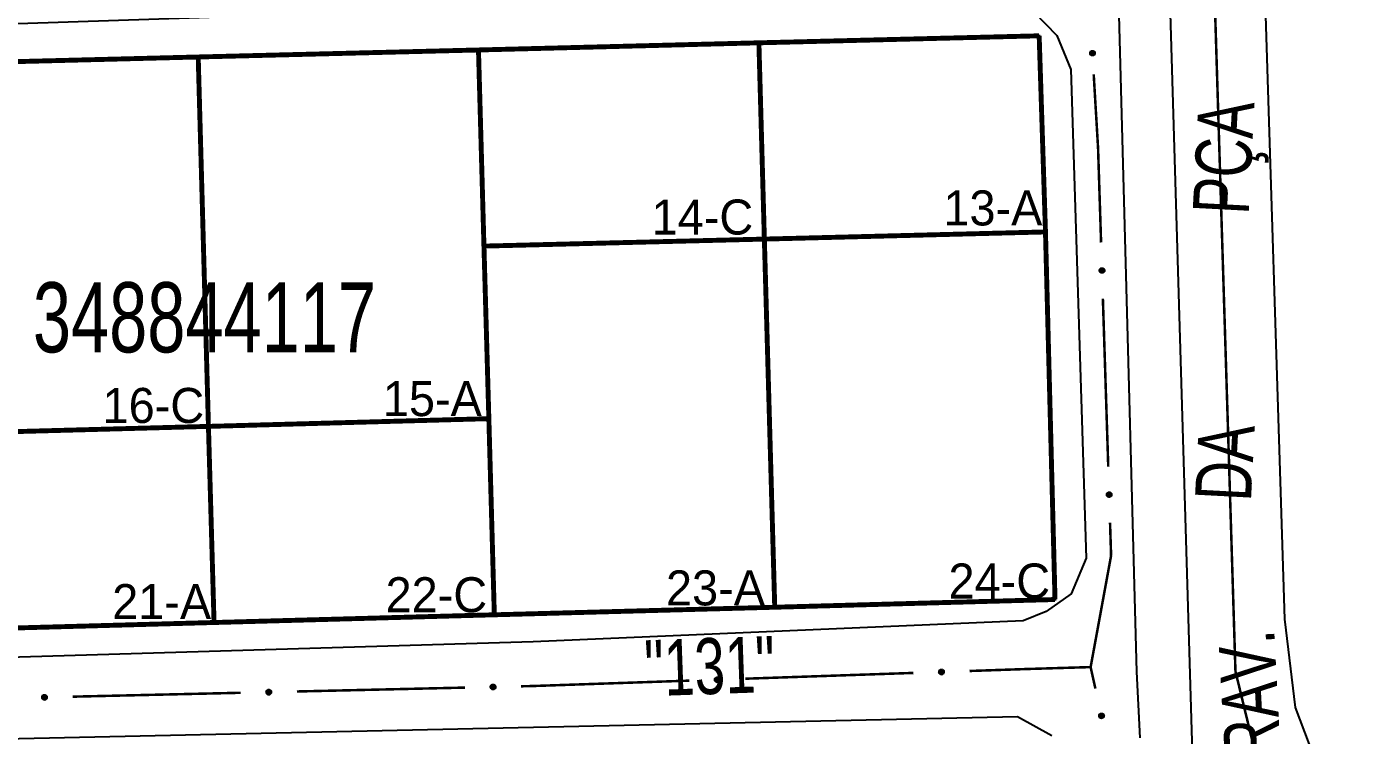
# Model space of a CAD drawing. Extents: x 202481 to 204056, y 4838981 to 4840330.
# Drawn here: x 203557.1 to 203652.2, y 4839753.6 to 4839804.1 of the extents above; entities that cross this region are included whole.
import ezdxf
from ezdxf.enums import TextEntityAlignment as Align

# ---------------------------------------------------------------- set-up
doc = ezdxf.new("R2010")
doc.units = 0
doc.header["$LTSCALE"] = 1.5
doc.header["$MEASUREMENT"] = 0
for name, color, linetype in [('CD_MALHA_LOTES', 7, 'CONTINUOUS'), ('CD_TXT_QUADRA', 7, 'CONTINUOUS'), ('RU-QUADRA', 210, 'CONTINUOUS'), ('SV-EIXO-RUA-PAV', 20, 'CONTINUOUS'), ('SV-RUA-PAVIM', 7, 'CONTINUOUS'), ('SV-TXT-RUA-PAV', 7, 'CONTINUOUS'), ('Th_NmrPort', 1, 'CONTINUOUS')]:
    doc.layers.add(name, color=color, linetype=linetype)
doc.styles.add('ARIAL', font='ARIAL.SHX')

msp = doc.modelspace()

# ---------------------------------------------------------------- linework, layer by layer
at = {"layer": 'CD_MALHA_LOTES', "linetype": 'Continuous', "const_width": 0.35, "flags": 128}
for points in [[(203609.3, 4839802.97), (203629.29, 4839803.47)], [(203629.29, 4839803.47), (203629.74, 4839789.48)], [(203569.31, 4839801.96), (203589.3, 4839802.46)], [(203589.3, 4839802.46), (203609.3, 4839802.97)], [(203589.69, 4839788.47), (203589.3, 4839802.46)], [(203609.69, 4839788.97), (203609.3, 4839802.97)], [(203549.32, 4839801.45), (203569.31, 4839801.96)], [(203570.04, 4839775.61), (203569.31, 4839801.96)], [(203609.69, 4839788.97), (203629.74, 4839789.48)], [(203629.74, 4839789.48), (203630.42, 4839763.26)], [(203589.69, 4839788.47), (203609.69, 4839788.97)], [(203590.04, 4839776.16), (203589.69, 4839788.47)], [(203610.43, 4839762.71), (203609.69, 4839788.97)], [(203570.04, 4839775.61), (203590.04, 4839776.16)], [(203590.43, 4839762.17), (203590.04, 4839776.16)], [(203550.05, 4839775.07), (203570.04, 4839775.61)], [(203570.44, 4839761.62), (203570.04, 4839775.61)], [(203610.43, 4839762.71), (203590.43, 4839762.17)], [(203630.42, 4839763.26), (203610.43, 4839762.71)], [(203570.44, 4839761.62), (203550.45, 4839761.07)], [(203590.43, 4839762.17), (203570.44, 4839761.62)]]:
    msp.add_lwpolyline(points, dxfattribs=at)
at = {"layer": 'RU-QUADRA', "linetype": 'Continuous', "const_width": 0.18, "flags": 128}
msp.add_lwpolyline([(203508.75, 4839759.92), (203508.2, 4839786.41), (203507.9, 4839800.4), (203529.32, 4839800.94), (203549.32, 4839801.45), (203569.31, 4839801.96), (203589.3, 4839802.46), (203609.3, 4839802.97), (203629.29, 4839803.47), (203629.74, 4839789.48), (203630.42, 4839763.26), (203610.43, 4839762.71), (203590.43, 4839762.17), (203570.44, 4839761.62), (203550.45, 4839761.07), (203530.46, 4839760.52)], close=True, dxfattribs=at)
at = {"layer": 'SV-EIXO-RUA-PAV', "linetype": 'Continuous', "const_width": 0.18, "flags": 128}
msp.add_lwpolyline([(203663.77, 4839897.46), (203651.67, 4839893.16), (203647.26, 4839884.77), (203640.2, 4839875.07), (203641.52, 4839815.5), (203643.29, 4839758.14), (203646.82, 4839743.57), (203661.38, 4839732.98), (203673.73, 4839726.37)], dxfattribs=at)
at = {"layer": 'SV-EIXO-RUA-PAV'}
for points in [[(203633.191388, 4839802.379941), (203633.228413, 4839802.347985), (203633.2537, 4839802.31295), (203633.26638, 4839802.277658), (203633.269453, 4839802.24355), (203633.268667, 4839802.208302), (203633.260034, 4839802.172939), (203633.241758, 4839802.135813), (203633.209963, 4839802.098447), (203633.17237, 4839802.074902), (203633.138435, 4839802.060619), (203633.103054, 4839802.055367), (203633.068825, 4839802.056704), (203633.032389, 4839802.066887), (203632.994946, 4839802.085775), (203632.958146, 4839802.118656), (203632.933591, 4839802.153174), (203632.922223, 4839802.187631), (203632.917168, 4839802.223235), (203632.918402, 4839802.259211), (203632.927077, 4839802.293875), (203632.946162, 4839802.33154), (203632.979097, 4839802.367431), (203633.013244, 4839802.392314), (203633.047533, 4839802.404163), (203633.082697, 4839802.408351), (203633.11806, 4839802.407992), (203633.153969, 4839802.400794), (203633.191388, 4839802.379941)], [(203633.875205, 4839786.875974), (203633.911347, 4839786.843022), (203633.93567, 4839786.807311), (203633.947384, 4839786.771687), (203633.949528, 4839786.737508), (203633.947782, 4839786.702294), (203633.938189, 4839786.66718), (203633.918909, 4839786.630565), (203633.886108, 4839786.594078), (203633.847888, 4839786.571566), (203633.813577, 4839786.558212), (203633.778066, 4839786.553926), (203633.743886, 4839786.556195), (203633.707741, 4839786.567365), (203633.670826, 4839786.587266), (203633.634936, 4839786.621136), (203633.61133, 4839786.65631), (203633.600904, 4839786.691065), (203633.59682, 4839786.726792), (203633.599033, 4839786.762721), (203633.608648, 4839786.797136), (203633.628752, 4839786.834268), (203633.662652, 4839786.869249), (203633.697464, 4839786.893193), (203633.732063, 4839786.904104), (203633.767328, 4839786.907333), (203633.802668, 4839786.906011), (203633.838368, 4839786.897838), (203633.875205, 4839786.875974)], [(203634.38646, 4839770.884144), (203634.422601, 4839770.851192), (203634.446925, 4839770.815481), (203634.458639, 4839770.779857), (203634.460783, 4839770.745678), (203634.459037, 4839770.710465), (203634.449444, 4839770.67535), (203634.430164, 4839770.638735), (203634.397363, 4839770.602249), (203634.359143, 4839770.579736), (203634.324832, 4839770.566383), (203634.289321, 4839770.562096), (203634.255141, 4839770.564365), (203634.218996, 4839770.575536), (203634.182081, 4839770.595436), (203634.14619, 4839770.629307), (203634.122584, 4839770.66448), (203634.112159, 4839770.699235), (203634.108075, 4839770.734963), (203634.110288, 4839770.770892), (203634.119903, 4839770.805307), (203634.140007, 4839770.842438), (203634.173906, 4839770.877419), (203634.208719, 4839770.901364), (203634.243318, 4839770.912275), (203634.278583, 4839770.915503), (203634.313923, 4839770.914182), (203634.349623, 4839770.906008), (203634.38646, 4839770.884144)], [(203622.176132, 4839758.198532), (203622.208994, 4839758.234755), (203622.244645, 4839758.259166), (203622.28024, 4839758.270969), (203622.314413, 4839758.273196), (203622.349631, 4839758.271538), (203622.384769, 4839758.262031), (203622.421432, 4839758.242842), (203622.457999, 4839758.210132), (203622.480607, 4839758.171967), (203622.494044, 4839758.137689), (203622.498419, 4839758.102189), (203622.496235, 4839758.068003), (203622.485153, 4839758.031831), (203622.465344, 4839757.994867), (203622.431562, 4839757.958893), (203622.396447, 4839757.9352), (203622.361718, 4839757.924688), (203622.326001, 4839757.920516), (203622.290066, 4839757.92264), (203622.255628, 4839757.932171), (203622.218447, 4839757.952183), (203622.183382, 4839757.985996), (203622.159352, 4839758.020749), (203622.148355, 4839758.055321), (203622.145039, 4839758.090578), (203622.146273, 4839758.125921), (203622.154359, 4839758.161641), (203622.176132, 4839758.198532)], [(203590.195366, 4839757.130817), (203590.228636, 4839757.166666), (203590.26456, 4839757.190673), (203590.300286, 4839757.202073), (203590.334483, 4839757.203915), (203590.36968, 4839757.201858), (203590.404708, 4839757.191956), (203590.441151, 4839757.172354), (203590.477347, 4839757.139232), (203590.499522, 4839757.100815), (203590.512572, 4839757.066388), (203590.516545, 4839757.03084), (203590.513975, 4839756.996682), (203590.502486, 4839756.960636), (203590.48226, 4839756.923898), (203590.448074, 4839756.888308), (203590.412694, 4839756.865013), (203590.377848, 4839756.854894), (203590.342086, 4839756.851126), (203590.306178, 4839756.853656), (203590.271849, 4839756.863575), (203590.234897, 4839756.884005), (203590.200216, 4839756.918212), (203590.17658, 4839756.953235), (203590.165974, 4839756.987928), (203590.163057, 4839757.02322), (203590.16469, 4839757.058548), (203590.173178, 4839757.094174), (203590.195366, 4839757.130817)], [(203606.185614, 4839757.647761), (203606.218477, 4839757.683984), (203606.254127, 4839757.708396), (203606.289722, 4839757.720198), (203606.323896, 4839757.722426), (203606.359114, 4839757.720767), (203606.394252, 4839757.711261), (203606.430914, 4839757.692072), (203606.467482, 4839757.659361), (203606.490089, 4839757.621196), (203606.503527, 4839757.586919), (203606.507902, 4839757.551418), (203606.505717, 4839757.517233), (203606.494636, 4839757.48106), (203606.474826, 4839757.444096), (203606.441045, 4839757.408122), (203606.405929, 4839757.384429), (203606.371201, 4839757.373917), (203606.335483, 4839757.369745), (203606.299549, 4839757.37187), (203606.26511, 4839757.3814), (203606.227929, 4839757.401412), (203606.192865, 4839757.435225), (203606.168834, 4839757.469978), (203606.157837, 4839757.50455), (203606.154522, 4839757.539807), (203606.155756, 4839757.57515), (203606.163841, 4839757.61087), (203606.185614, 4839757.647761)], [(203558.203931, 4839756.390516), (203558.2372, 4839756.426365), (203558.273124, 4839756.450373), (203558.30885, 4839756.461772), (203558.343047, 4839756.463614), (203558.378244, 4839756.461557), (203558.413272, 4839756.451655), (203558.449716, 4839756.432053), (203558.485911, 4839756.398931), (203558.508086, 4839756.360514), (203558.521136, 4839756.326087), (203558.52511, 4839756.290539), (203558.522539, 4839756.256381), (203558.51105, 4839756.220335), (203558.490824, 4839756.183597), (203558.456639, 4839756.148007), (203558.421258, 4839756.124712), (203558.386413, 4839756.114594), (203558.35065, 4839756.110825), (203558.314742, 4839756.113355), (203558.280414, 4839756.123274), (203558.243461, 4839756.143704), (203558.20878, 4839756.177911), (203558.185144, 4839756.212934), (203558.174538, 4839756.247628), (203558.171621, 4839756.282919), (203558.173254, 4839756.318247), (203558.181742, 4839756.353873), (203558.203931, 4839756.390516)], [(203574.199649, 4839756.760666), (203574.232918, 4839756.796515), (203574.268842, 4839756.820523), (203574.304568, 4839756.831923), (203574.338765, 4839756.833764), (203574.373962, 4839756.831708), (203574.40899, 4839756.821806), (203574.445433, 4839756.802203), (203574.481629, 4839756.769082), (203574.503804, 4839756.730665), (203574.516854, 4839756.696237), (203574.520827, 4839756.66069), (203574.518257, 4839756.626531), (203574.506768, 4839756.590486), (203574.486542, 4839756.553748), (203574.452356, 4839756.518158), (203574.416976, 4839756.494863), (203574.382131, 4839756.484744), (203574.346368, 4839756.480976), (203574.31046, 4839756.483506), (203574.276131, 4839756.493424), (203574.239179, 4839756.513855), (203574.204498, 4839756.548062), (203574.180862, 4839756.583084), (203574.170256, 4839756.617778), (203574.167339, 4839756.65307), (203574.168972, 4839756.688397), (203574.17746, 4839756.724023), (203574.199649, 4839756.760666)], [(203633.810748, 4839755.121417), (203633.852382, 4839755.095752), (203633.882916, 4839755.065182), (203633.901045, 4839755.032354), (203633.9095, 4839754.999168), (203633.914326, 4839754.964243), (203633.911424, 4839754.927958), (203633.899282, 4839754.888399), (203633.87383, 4839754.846454), (203633.840457, 4839754.817232), (203633.809224, 4839754.797738), (203633.775128, 4839754.786928), (203633.741121, 4839754.782808), (203633.70353, 4839754.78707), (203633.663561, 4839754.799766), (203633.622003, 4839754.826379), (203633.592273, 4839754.856555), (203633.575573, 4839754.888768), (203633.564923, 4839754.923115), (203633.560423, 4839754.95883), (203633.563477, 4839754.994432), (203633.576333, 4839755.034652), (203633.603144, 4839755.075322), (203633.632902, 4839755.105317), (203633.664872, 4839755.122465), (203633.698923, 4839755.132189), (203633.733894, 4839755.137456), (203633.77049, 4839755.136057), (203633.810748, 4839755.121417)]]:
    msp.add_lwpolyline(points, close=True, dxfattribs=at)
for points in [[(203632.918402, 4839802.259211), (203632.933591, 4839802.153174)], [(203632.923631, 4839802.272248), (203632.945001, 4839802.14229)], [(203632.927077, 4839802.293875), (203632.958146, 4839802.118656)], [(203632.93932, 4839802.307351), (203632.975624, 4839802.109932)], [(203632.946162, 4839802.33154), (203632.994946, 4839802.085775)], [(203632.964384, 4839802.345743), (203633.012976, 4839802.07934)], [(203632.979097, 4839802.367431), (203633.032389, 4839802.066887)], [(203632.995299, 4839802.377647), (203633.04928, 4839802.066455)], [(203633.013244, 4839802.392314), (203633.068825, 4839802.056704)], [(203633.029826, 4839802.394729), (203633.08526, 4839802.059019)], [(203633.047533, 4839802.404163), (203633.103054, 4839802.055367)], [(203633.064838, 4839802.403638), (203633.118032, 4839802.059594)], [(203633.082697, 4839802.408351), (203633.138435, 4839802.060619)], [(203633.101697, 4839802.404456), (203633.156888, 4839802.072832)], [(203633.11806, 4839802.407992), (203633.17237, 4839802.074902)], [(203633.136153, 4839802.399663), (203633.191335, 4839802.091276)], [(203633.153969, 4839802.400794), (203633.209963, 4839802.098447)], [(203633.170933, 4839802.389422), (203633.223774, 4839802.120537)], [(203633.191388, 4839802.379941), (203633.241758, 4839802.135813)], [(203633.210849, 4839802.361715), (203633.250038, 4839802.161734)], [(203633.228413, 4839802.347985), (203633.260034, 4839802.172939)], [(203633.242914, 4839802.328075), (203633.262842, 4839802.199399)], [(203633.2537, 4839802.31295), (203633.268667, 4839802.208302)], [(203633.599033, 4839786.762721), (203633.61133, 4839786.65631)], [(203633.604615, 4839786.775611), (203633.622439, 4839786.64512)], [(203633.608648, 4839786.797136), (203633.634936, 4839786.621136)], [(203633.621254, 4839786.810274), (203633.652169, 4839786.61194)], [(203633.628752, 4839786.834268), (203633.670826, 4839786.587266)], [(203633.647354, 4839786.847969), (203633.688675, 4839786.580342)], [(203633.662652, 4839786.869249), (203633.707741, 4839786.567365)], [(203633.679126, 4839786.87902), (203633.724614, 4839786.566474)], [(203633.697464, 4839786.893193), (203633.743886, 4839786.556195)], [(203633.714106, 4839786.895156), (203633.760379, 4839786.55806)], [(203633.732063, 4839786.904104), (203633.778066, 4839786.553926)], [(203633.749347, 4839786.903108), (203633.793154, 4839786.557743)], [(203633.767328, 4839786.907333), (203633.813577, 4839786.558212)], [(203633.786214, 4839786.902922), (203633.832356, 4839786.569918)], [(203633.802668, 4839786.906011), (203633.847888, 4839786.571566)], [(203633.820528, 4839786.897193), (203633.867292, 4839786.587418)], [(203633.838368, 4839786.897838), (203633.886108, 4839786.594078)], [(203633.855016, 4839786.886008), (203633.900516, 4839786.615784)], [(203633.875205, 4839786.875974), (203633.918909, 4839786.630565)], [(203633.894162, 4839786.857225), (203633.927892, 4839786.656251)], [(203633.911347, 4839786.843022), (203633.938189, 4839786.66718)], [(203633.9253, 4839786.822725), (203633.941717, 4839786.693554)], [(203633.93567, 4839786.807311), (203633.947782, 4839786.702294)], [(203634.110288, 4839770.770892), (203634.122584, 4839770.66448)], [(203634.115869, 4839770.783782), (203634.133693, 4839770.65329)], [(203634.119903, 4839770.805307), (203634.14619, 4839770.629307)], [(203634.132509, 4839770.818444), (203634.163424, 4839770.62011)], [(203634.140007, 4839770.842438), (203634.182081, 4839770.595436)], [(203634.158608, 4839770.85614), (203634.19993, 4839770.588512)], [(203634.173906, 4839770.877419), (203634.218996, 4839770.575536)], [(203634.190381, 4839770.88719), (203634.235869, 4839770.574644)], [(203634.208719, 4839770.901364), (203634.255141, 4839770.564365)], [(203634.225361, 4839770.903326), (203634.271633, 4839770.566231)], [(203634.243318, 4839770.912275), (203634.289321, 4839770.562096)], [(203634.260602, 4839770.911279), (203634.304409, 4839770.565913)], [(203634.278583, 4839770.915503), (203634.324832, 4839770.566383)], [(203634.297469, 4839770.911092), (203634.343611, 4839770.578088)], [(203634.313923, 4839770.914182), (203634.359143, 4839770.579736)], [(203634.331783, 4839770.905363), (203634.378547, 4839770.595588)], [(203634.349623, 4839770.906008), (203634.397363, 4839770.602249)], [(203634.366271, 4839770.894178), (203634.411771, 4839770.623954)], [(203634.38646, 4839770.884144), (203634.430164, 4839770.638735)], [(203634.405417, 4839770.865395), (203634.439147, 4839770.664421)], [(203634.422601, 4839770.851192), (203634.449444, 4839770.67535)], [(203634.436555, 4839770.830895), (203634.452972, 4839770.701724)], [(203634.446925, 4839770.815481), (203634.459037, 4839770.710465)], [(203622.145039, 4839758.090578), (203622.494044, 4839758.137689)], [(203622.146273, 4839758.125921), (203622.480607, 4839758.171967)], [(203622.148355, 4839758.055321), (203622.498419, 4839758.102189)], [(203622.149308, 4839758.072607), (203622.494564, 4839758.117267)], [(203622.149404, 4839758.109475), (203622.482292, 4839758.156439)], [(203622.154359, 4839758.161641), (203622.457999, 4839758.210132)], [(203622.155048, 4839758.143802), (203622.464707, 4839758.191332)], [(203622.157348, 4839758.037386), (203622.494328, 4839758.084491)], [(203622.159352, 4839758.020749), (203622.496235, 4839758.068003)], [(203622.166147, 4839758.178318), (203622.436258, 4839758.224485)], [(203622.17357, 4839758.002446), (203622.486003, 4839758.048706)], [(203622.176132, 4839758.198532), (203622.421432, 4839758.242842)], [(203622.183382, 4839757.985996), (203622.485153, 4839758.031831)], [(203622.194834, 4839758.217535), (203622.395724, 4839758.251761)], [(203622.204699, 4839757.97075), (203622.472224, 4839758.012733)], [(203622.208994, 4839758.234755), (203622.384769, 4839758.262031)], [(203622.218447, 4839757.952183), (203622.465344, 4839757.994867)], [(203622.229257, 4839758.248758), (203622.358387, 4839758.265494)], [(203622.242459, 4839757.944744), (203622.440716, 4839757.976149)], [(203622.244645, 4839758.259166), (203622.349631, 4839758.271538)], [(203622.255628, 4839757.932171), (203622.431562, 4839757.958893)], [(203622.277162, 4839757.92819), (203622.407609, 4839757.946336)], [(203622.290066, 4839757.92264), (203622.396447, 4839757.9352)], [(203590.163057, 4839757.02322), (203590.512572, 4839757.066388)], [(203590.16469, 4839757.058548), (203590.499522, 4839757.100815)], [(203590.165974, 4839756.987928), (203590.516545, 4839757.03084)], [(203590.167123, 4839757.005203), (203590.512861, 4839757.045961)], [(203590.167635, 4839757.042067), (203590.501032, 4839757.085269)], [(203590.173178, 4839757.094174), (203590.477347, 4839757.139232)], [(203590.173666, 4839757.076329), (203590.483842, 4839757.120358)], [(203590.174764, 4839756.969893), (203590.512254, 4839757.01319)], [(203590.17658, 4839756.953235), (203590.513975, 4839756.996682)], [(203590.185154, 4839757.110717), (203590.455769, 4839757.153831)], [(203590.190591, 4839756.934772), (203590.503526, 4839756.977501)], [(203590.195366, 4839757.130817), (203590.441151, 4839757.172354)], [(203590.214282, 4839757.149608), (203590.415546, 4839757.181563)], [(203590.228636, 4839757.166666), (203590.404708, 4839757.191956)], [(203590.249056, 4839757.18044), (203590.378366, 4839757.195716)], [(203590.26456, 4839757.190673), (203590.36968, 4839757.201858)], [(203606.154522, 4839757.539807), (203606.503527, 4839757.586919)], [(203606.155756, 4839757.57515), (203606.490089, 4839757.621196)], [(203606.157837, 4839757.50455), (203606.507902, 4839757.551418)], [(203606.158791, 4839757.521837), (203606.504047, 4839757.566497)], [(203606.158886, 4839757.558704), (203606.491775, 4839757.605668)], [(203606.163841, 4839757.61087), (203606.467482, 4839757.659361)], [(203606.164531, 4839757.593032), (203606.474189, 4839757.640561)], [(203606.166831, 4839757.486615), (203606.50381, 4839757.53372)], [(203606.168834, 4839757.469978), (203606.505717, 4839757.517233)], [(203606.17563, 4839757.627547), (203606.445741, 4839757.673715)], [(203606.183053, 4839757.451675), (203606.495486, 4839757.497935)], [(203606.185614, 4839757.647761), (203606.430914, 4839757.692072)], [(203606.192865, 4839757.435225), (203606.494636, 4839757.48106)], [(203606.204316, 4839757.666765), (203606.405206, 4839757.700991)], [(203606.214182, 4839757.419979), (203606.481706, 4839757.461962)], [(203606.218477, 4839757.683984), (203606.394252, 4839757.711261)], [(203606.227929, 4839757.401412), (203606.474826, 4839757.444096)], [(203606.238739, 4839757.697988), (203606.36787, 4839757.714723)], [(203606.251941, 4839757.393973), (203606.450198, 4839757.425378)], [(203606.254127, 4839757.708396), (203606.359114, 4839757.720767)], [(203606.26511, 4839757.3814), (203606.441045, 4839757.408122)], [(203606.286645, 4839757.377419), (203606.417092, 4839757.395566)], [(203606.299549, 4839757.37187), (203606.405929, 4839757.384429)], [(203558.171621, 4839756.282919), (203558.521136, 4839756.326087)], [(203558.173254, 4839756.318247), (203558.508086, 4839756.360514)], [(203558.174538, 4839756.247628), (203558.52511, 4839756.290539)], [(203558.175687, 4839756.264902), (203558.521425, 4839756.30566)], [(203558.176199, 4839756.301766), (203558.509597, 4839756.344968)], [(203558.181742, 4839756.353873), (203558.485911, 4839756.398931)], [(203558.182231, 4839756.336028), (203558.492406, 4839756.380057)], [(203558.183329, 4839756.229592), (203558.520819, 4839756.272889)], [(203558.185144, 4839756.212934), (203558.522539, 4839756.256381)], [(203558.193719, 4839756.370416), (203558.464334, 4839756.41353)], [(203558.199155, 4839756.194471), (203558.51209, 4839756.2372)], [(203558.203931, 4839756.390516), (203558.449716, 4839756.432053)], [(203558.20878, 4839756.177911), (203558.51105, 4839756.220335)], [(203558.222846, 4839756.409307), (203558.42411, 4839756.441262)], [(203558.229924, 4839756.162426), (203558.497906, 4839756.201384)], [(203558.2372, 4839756.426365), (203558.413272, 4839756.451655)], [(203558.243461, 4839756.143704), (203558.490824, 4839756.183597)], [(203558.25762, 4839756.440139), (203558.386931, 4839756.455415)], [(203558.267388, 4839756.135995), (203558.465986, 4839756.165159)], [(203558.273124, 4839756.450373), (203558.378244, 4839756.461557)], [(203558.280414, 4839756.123274), (203558.456639, 4839756.148007)], [(203558.301902, 4839756.11905), (203558.432545, 4839756.135722)], [(203558.314742, 4839756.113355), (203558.421258, 4839756.124712)], [(203574.167339, 4839756.65307), (203574.516854, 4839756.696237)], [(203574.168972, 4839756.688397), (203574.503804, 4839756.730665)], [(203574.170256, 4839756.617778), (203574.520827, 4839756.66069)], [(203574.171405, 4839756.635053), (203574.517143, 4839756.675811)], [(203574.171917, 4839756.671916), (203574.505314, 4839756.715119)], [(203574.17746, 4839756.724023), (203574.481629, 4839756.769082)], [(203574.177948, 4839756.706178), (203574.488124, 4839756.750208)], [(203574.179046, 4839756.599742), (203574.516537, 4839756.643039)], [(203574.180862, 4839756.583084), (203574.518257, 4839756.626531)], [(203574.189437, 4839756.740566), (203574.460052, 4839756.78368)], [(203574.194873, 4839756.564622), (203574.507808, 4839756.60735)], [(203574.199649, 4839756.760666), (203574.445433, 4839756.802203)], [(203574.204498, 4839756.548062), (203574.506768, 4839756.590486)], [(203574.218564, 4839756.779457), (203574.419828, 4839756.811412)], [(203574.225642, 4839756.532576), (203574.493623, 4839756.571535)], [(203574.232918, 4839756.796515), (203574.40899, 4839756.821806)], [(203574.239179, 4839756.513855), (203574.486542, 4839756.553748)], [(203574.253338, 4839756.810289), (203574.382649, 4839756.825566)], [(203574.263106, 4839756.506145), (203574.461704, 4839756.535309)], [(203574.268842, 4839756.820523), (203574.373962, 4839756.831708)], [(203574.276131, 4839756.493424), (203574.452356, 4839756.518158)], [(203574.29762, 4839756.489201), (203574.428263, 4839756.505873)], [(203574.31046, 4839756.483506), (203574.416976, 4839756.494863)], [(203590.200216, 4839756.918212), (203590.502486, 4839756.960636)], [(203590.22136, 4839756.902727), (203590.489341, 4839756.941685)], [(203590.234897, 4839756.884005), (203590.48226, 4839756.923898)], [(203590.258823, 4839756.876296), (203590.457422, 4839756.90546)], [(203590.271849, 4839756.863575), (203590.448074, 4839756.888308)], [(203590.293338, 4839756.859351), (203590.423981, 4839756.876023)], [(203590.306178, 4839756.853656), (203590.412694, 4839756.865013)], [(203633.603144, 4839755.075322), (203633.70353, 4839754.78707)], [(203633.617516, 4839755.087983), (203633.720275, 4839754.789328)], [(203633.632902, 4839755.105317), (203633.741121, 4839754.782808)], [(203633.64889, 4839755.110336), (203633.75698, 4839754.787705)], [(203633.664872, 4839755.122465), (203633.775128, 4839754.786928)], [(203633.68204, 4839755.124698), (203633.789244, 4839754.793482)], [(203633.698923, 4839755.132189), (203633.809224, 4839754.797738)], [(203633.7183, 4839755.131363), (203633.825502, 4839754.812728)], [(203633.733894, 4839755.137456), (203633.840457, 4839754.817232)], [(203633.753081, 4839755.132108), (203633.856579, 4839754.836413)], [(203633.77049, 4839755.136057), (203633.87383, 4839754.846454)], [(203633.789046, 4839755.127526), (203633.883954, 4839754.870458)], [(203633.810748, 4839755.121417), (203633.899282, 4839754.888399)], [(203633.832858, 4839755.106516), (203633.903336, 4839754.915306)], [(203633.852382, 4839755.095752), (203633.911424, 4839754.927958)], [(203633.869863, 4839755.0784), (203633.909991, 4839754.954528)], [(203633.882916, 4839755.065182), (203633.914326, 4839754.964243)], [(203633.560423, 4839754.95883), (203633.592273, 4839754.856555)], [(203633.563477, 4839754.994432), (203633.622003, 4839754.826379)], [(203633.563512, 4839754.972533), (203633.605268, 4839754.847624)], [(203633.573423, 4839755.009683), (203633.640645, 4839754.820545)], [(203633.576333, 4839755.034652), (203633.663561, 4839754.799766)], [(203633.592065, 4839755.051571), (203633.682385, 4839754.796278)]]:
    msp.add_lwpolyline(points, dxfattribs=at)
at = {"layer": 'SV-EIXO-RUA-PAV', "const_width": 0.18}
for points in [[(203633.179766, 4839800.715194), (203633.475544, 4839795.72395)], [(203633.475544, 4839795.72395), (203633.49, 4839795.48)], [(203633.49, 4839795.48), (203633.705865, 4839788.727828)], [(203633.833679, 4839784.729871), (203634.21712, 4839772.735998)], [(203634.344934, 4839768.738041), (203634.408841, 4839766.739062)], [(203634.42, 4839766.39), (203633.038066, 4839758.865083)], [(203634.408841, 4839766.739062), (203634.42, 4839766.39)], [(203633.038066, 4839758.865083), (203632.96, 4839758.44)], [(203608.331813, 4839757.611538), (203620.324702, 4839758.024616)], [(203624.322331, 4839758.162309), (203628.31996, 4839758.300002)], [(203628.31996, 4839758.300002), (203628.32, 4839758.3)], [(203628.32, 4839758.3), (203632.318141, 4839758.420636)], [(203632.318141, 4839758.420636), (203632.96, 4839758.44)], [(203632.96, 4839758.44), (203633.300332, 4839756.909576)], [(203576.345302, 4839756.700208), (203588.34209, 4839756.977821)], [(203592.34102, 4839757.070358), (203593.19, 4839757.09)], [(203593.19, 4839757.09), (203604.334184, 4839757.473846)], [(203560.349584, 4839756.330057), (203572.346373, 4839756.60767)]]:
    msp.add_lwpolyline(points, dxfattribs=at)
at = {"layer": 'SV-RUA-PAVIM', "linetype": 'Continuous'}
for points in [[(203544.7, 4839879.89, 10.91), (203597.62, 4839880.87, 10.63), (203604.38, 4839886.31, 10.65), (203644, 4839887.65, 10.69), (203640.32, 4839885.07, 10.85), (203638.24, 4839882.45, 10.85), (203637.16, 4839879.71, 10.85), (203636.64, 4839875.45, 10.85), (203637.63, 4839838.78, 11.31), (203637.79, 4839833.05, 11.31), (203640.32, 4839748.35, 11.33)], [(203653.95, 4839744.18, 11.5), (203649.91, 4839749.39, 11.47), (203647.58, 4839755.55, 11.36), (203646.81, 4839761.87, 11.18), (203645.21, 4839812.47, 10.87), (203644.4, 4839838.55, 10.81), (203643.5, 4839866.99, 10.81), (203644.3, 4839872.89, 10.53), (203646.38, 4839877.67, 10.45), (203650.68, 4839881.77, 10.41), (203654.34, 4839883.69, 10.43)], [(203636.5, 4839753.39, 11.5), (203636.25, 4839758.09, 11.44), (203634.41, 4839827.07, 10.89), (203634.01, 4839838.9, 10.83), (203633.31, 4839859.65, 10.83), (203630.81, 4839862.13, 10.83), (203626.43, 4839862.89, 10.83), (203512.95, 4839859.69, 10.77)], [(203551.13, 4839753.22, 11.5), (203627.75, 4839754.92, 11.45), (203630.19, 4839753.56, 11.45)]]:
    msp.add_polyline3d(points, dxfattribs=at)
msp.add_polyline3d([(203503.63, 4839774.1, 11.41), (203503.19, 4839798.07, 11.27), (203504.44, 4839800.63, 11.26), (203506.06, 4839802.21, 11.17), (203507.53, 4839802.72, 11.06), (203581.6, 4839805.19, 10.57), (203626.49, 4839806.45, 10.76), (203628.94, 4839805.15, 10.76), (203630.56, 4839803.5, 10.76), (203631.55, 4839801.06, 10.77), (203632.65, 4839766.2, 11.27), (203631.57, 4839763.66, 11.27), (203629.8, 4839762.41, 11.27), (203628.14, 4839761.74, 11.29), (203593.21, 4839760.23, 11.3), (203535.03, 4839758.51, 11.29), (203508.17, 4839757.84, 11.37), (203506.09, 4839758.78, 11.37), (203504.96, 4839760.3, 11.57), (203504.36, 4839762.85, 11.55)], close=True, dxfattribs=at)

# ---------------------------------------------------------------- texts
at = {"layer": 'CD_TXT_QUADRA', "style": 'ARIAL', "width": 0.7}
msp.add_text('348844117', height=5, dxfattribs=at).set_placement((203557.52, 4839780.89))
at = {"layer": 'SV-TXT-RUA-PAV', "style": 'ARIAL', "width": 0.7}
for s, rotation, p in [('PÇA', 87, (203644.23, 4839790.67)), ('DA', 87, (203644.39, 4839770.21)), ('TRAV.', 93, (203646.65, 4839749.67)), ('"131"', 2, (203601.21, 4839756.35))]:
    msp.add_text(s, height=4, rotation=rotation, dxfattribs=at).set_placement(p)
at = {"layer": 'Th_NmrPort', "color": 1}
for s, p in [('13-A', (203622.458559, 4839791.192248)), ('14-C', (203601.648559, 4839790.542248)), ('15-A', (203582.478559, 4839777.592248)), ('16-C', (203562.488559, 4839777.102248)), ('24-C', (203622.823333, 4839764.58)), ('22-C', (203582.673333, 4839763.6)), ('23-A', (203602.673333, 4839764.09)), ('21-A', (203563.173333, 4839763.11))]:
    msp.add_text(s, height=2.5, dxfattribs=at).set_placement(p, align=Align.MIDDLE_LEFT)

doc.saveas('drawing.dxf')
